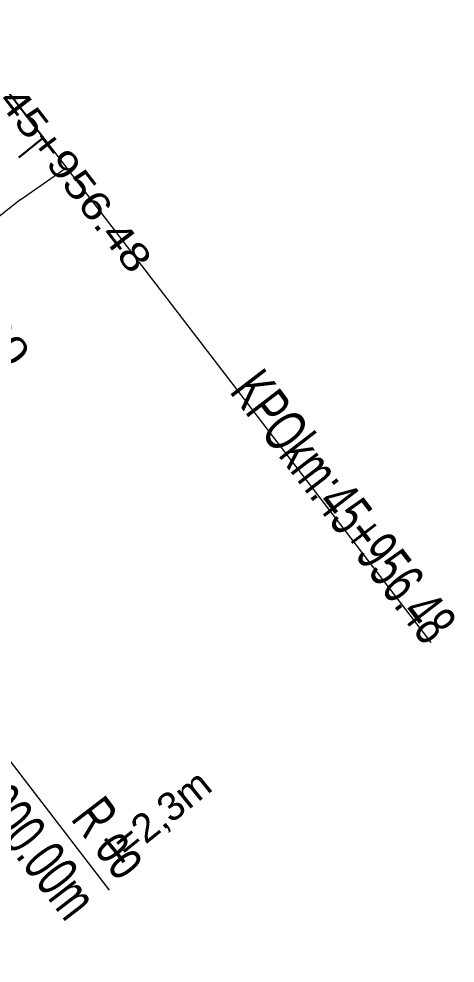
# Model space of a CAD drawing. Header units: millimetres. Extents: x -1069826 to 2704411, y -432732 to 412301.
# Drawn here: x 140170 to 158598, y 274455 to 314318 of the extents above; entities that cross this region are included whole.
import ezdxf

# ---------------------------------------------------------------- set-up
doc = ezdxf.new("R2010")
doc.units = ezdxf.units.MM
doc.header["$LTSCALE"] = 1000
doc.header["$MEASUREMENT"] = 0
doc.linetypes.add('DGN Style 2', pattern=[18.957446, 11.374468, -7.582979])
for name, color, linetype, lineweight in [('11', 7, 'Continuous', 0), ('DK_OPIS', 62, 'Continuous', 30), ('Krawedz jezdni', 40, 'Continuous', 0), ('Kraweznik', 4, 'Continuous', 0), ('Pobocze', 66, 'Continuous', 0)]:
    doc.layers.add(name, color=color, linetype=linetype, lineweight=lineweight)
doc.layers.add('WIADUKT', color=7, linetype='Continuous')
doc.styles.add('Style-Arial', font='arial.ttf')
doc.styles.add('Style-SWISSLT_1250', font='SWISSLT_1250.shx')
doc.styles.add('Style-WORKING_1250', font='WORKING_1250.shx')

# ---------------------------------------------------------------- blocks, each defined once
blk = doc.blocks.new('A$C7AA0032F')
at = {"layer": '11', "linetype": 'Continuous', "lineweight": 9, "flags": 128}
for points in [[(133091.1302, 108332.60305), (151374.51361, 84547.77825)], [(119498.79752, 97884.18345), (137782.18093, 74099.35865)]]:
    blk.add_lwpolyline(points, dxfattribs=at)
at = {"layer": 'Krawedz jezdni', "linetype": 'DGN Style 2', "lineweight": 20}
blk.add_line((134989.83612, 105862.57949), (131132.34301, 110880.78623), dxfattribs=at)
at = {"layer": 'Kraweznik', "lineweight": 30, "ltscale": 0.1}
blk.add_line((133969.48062, 105028.86862), (134989.83612, 105862.57949), dxfattribs=at)
at = {"layer": 'Pobocze', "ltscale": 0.1}
for q in [(135968.38191, 104589.59081), (92769.81013, 71017.04305)]:
    blk.add_line((134029.36133, 103244.74191), q, dxfattribs=at)
at = {"layer": '11', "linetype": 'Continuous', "lineweight": 9}
for s, insert, char_height, attachment_point, rotation, line_spacing_factor, style in [('\\W1.166667x;45+956.48', (139185.59133, 100404.32812), 1200, 6, 307.549464136, 0.65, 'Style-SWISSLT_1250'), ('\\W1.166667x;45+950.00', (134045.73784, 96453.32521), 1200, 6, 307.549464136, 0.65, 'Style-SWISSLT_1250'), ('\\W0.666667x;KPOkm:45+956.48', (151103.17691, 84339.20186), 1800, 9, 307.549464136, 0.766667, 'Style-WORKING_1250'), ('\\W0.666667x;R oo\\PR=1000.00m', (137784.55941, 74101.18698), 1800, 6, 307.549464138, 0.933333, 'Style-WORKING_1250')]:
    blk.add_mtext(s, dxfattribs=dict(at, insert=insert, char_height=char_height, attachment_point=attachment_point, rotation=rotation, line_spacing_factor=line_spacing_factor, style=style))
at = {"layer": 'DK_OPIS', "style": 'Style-Arial'}
blk.add_text('l=2,3m', height=1200, rotation=38.917420367, dxfattribs=at).set_placement((138269.84533, 75160.78776))

msp = doc.modelspace()

# ---------------------------------------------------------------- block references
at = {"layer": 'WIADUKT', "color": 6, "linetype": 'Continuous'}
msp.add_blockref('A$C7AA0032F', (6200.9119, 203437.7059), dxfattribs=at)

doc.saveas('drawing.dxf')
